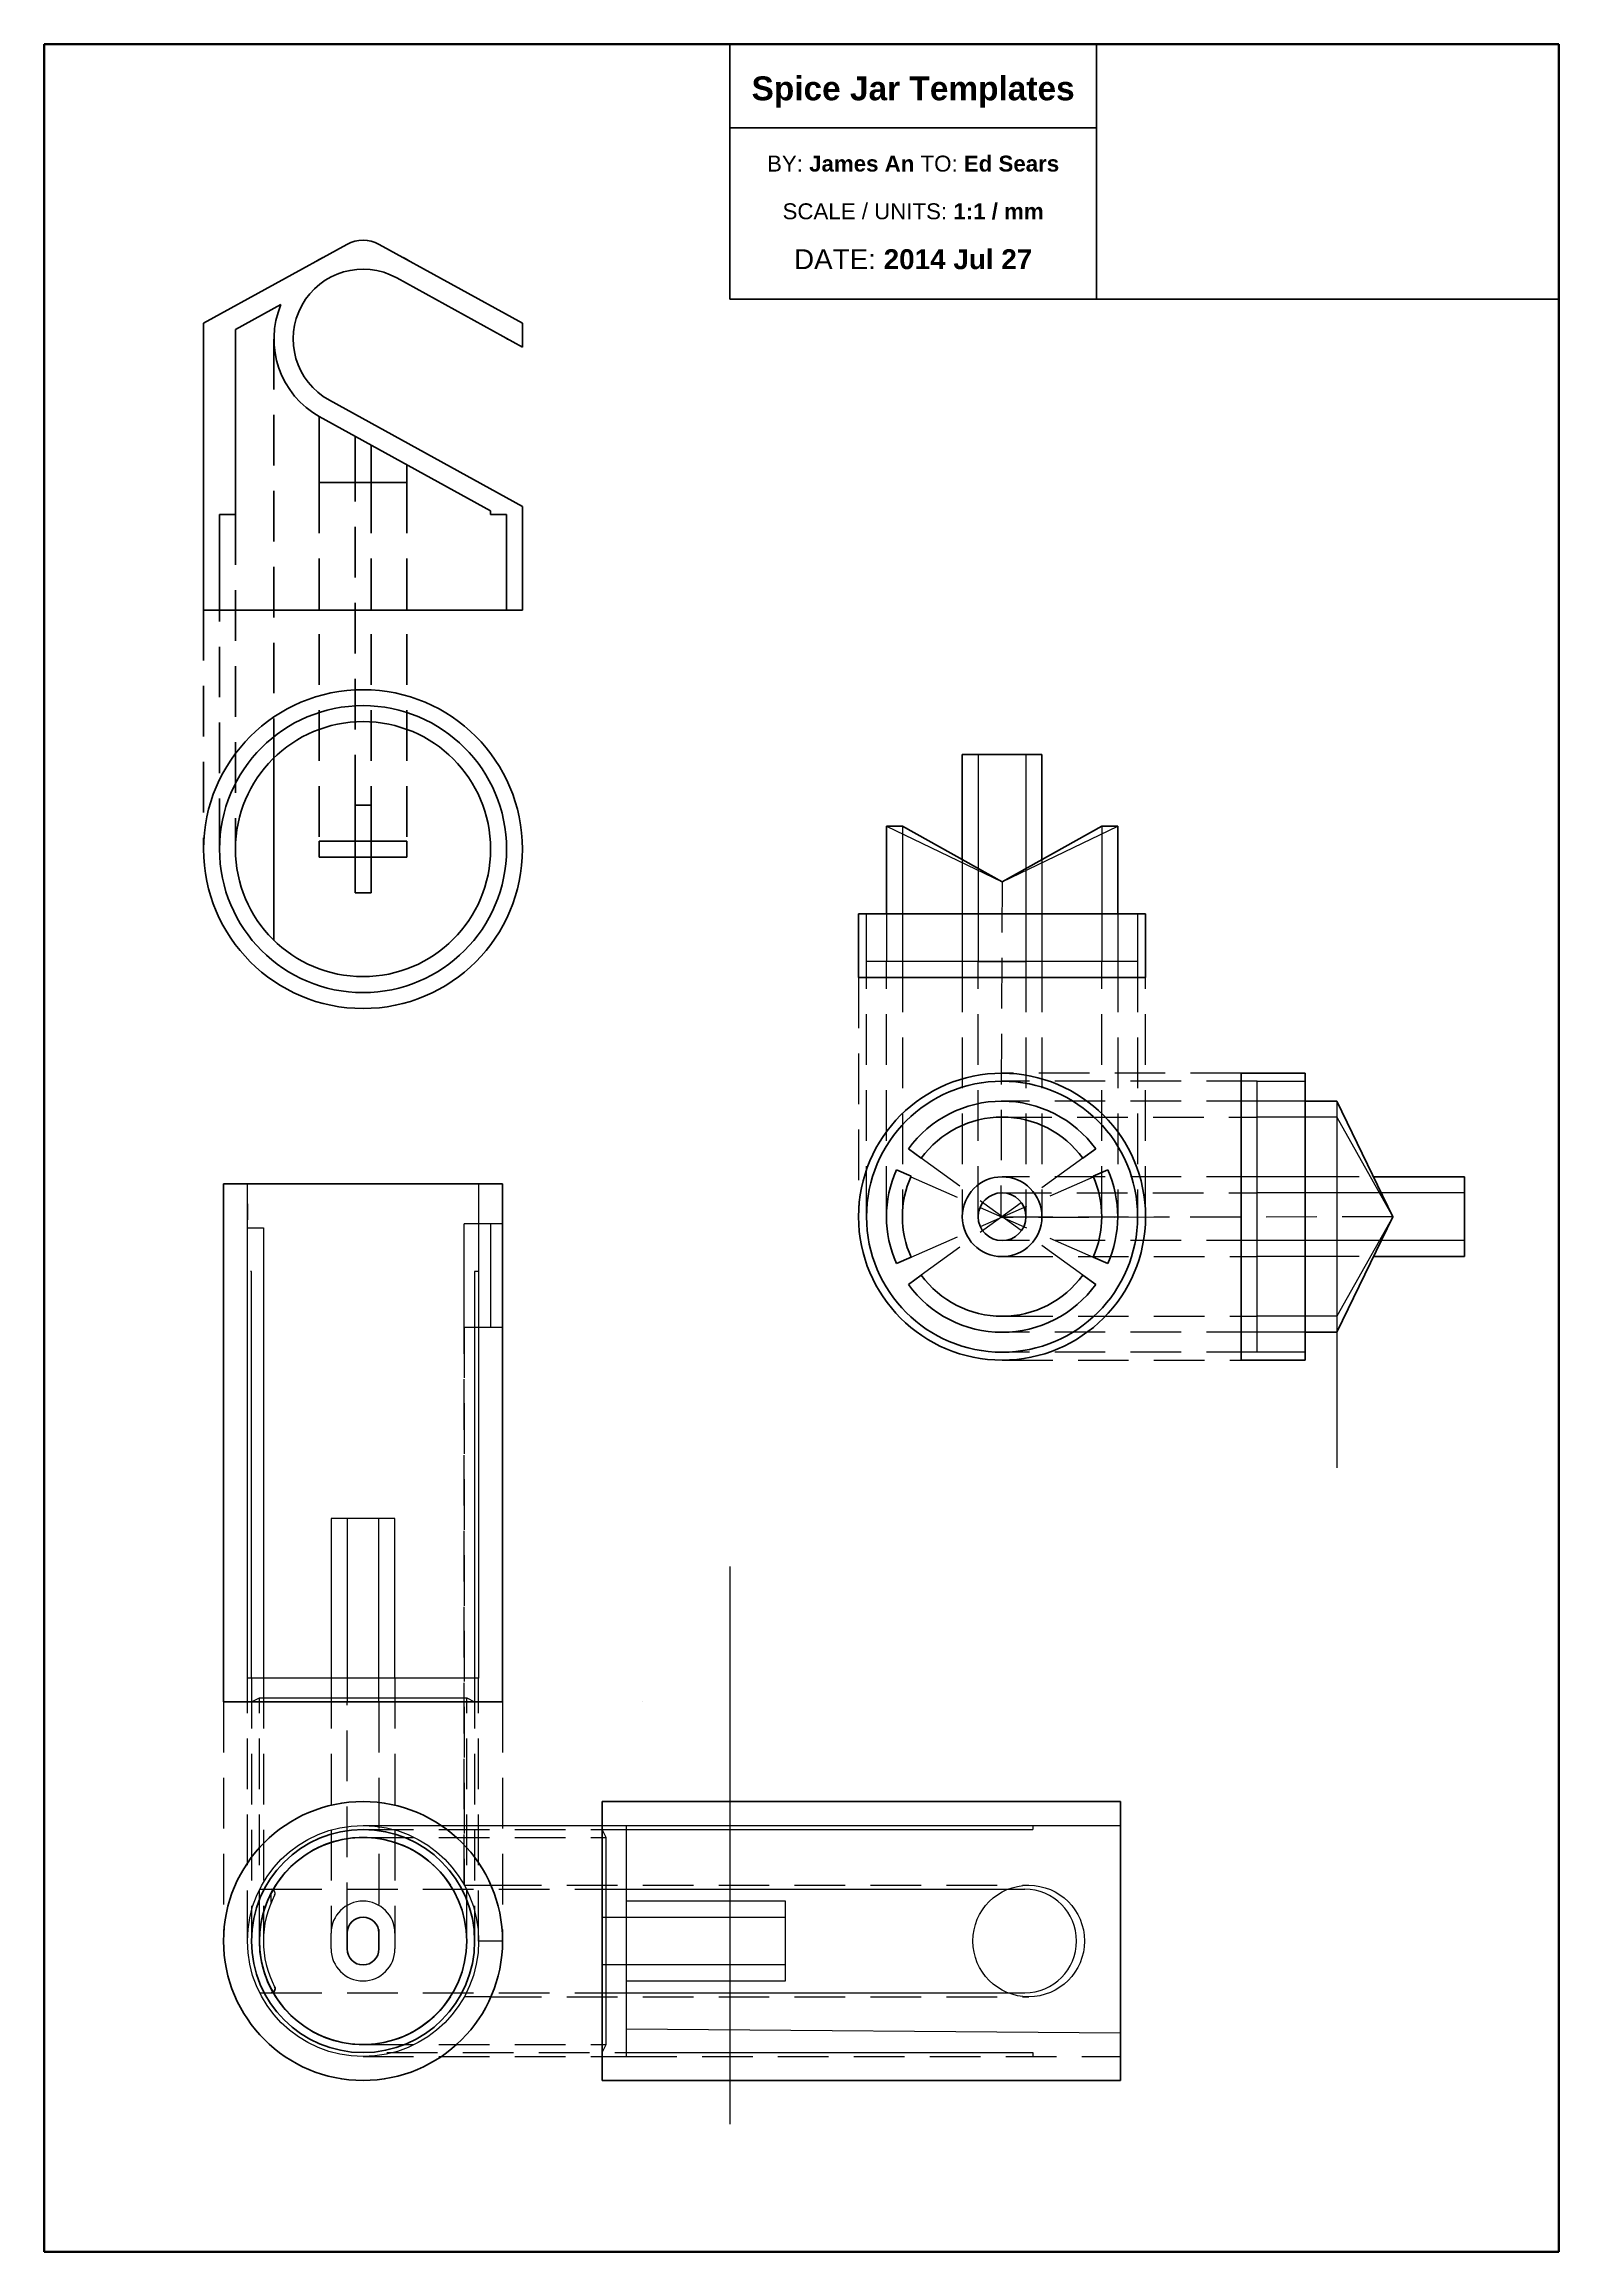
# Model space of a CAD drawing. Header units: millimetres. Extents: x 10 to 200, y 10 to 287.
import ezdxf

# ---------------------------------------------------------------- set-up
doc = ezdxf.new("R2010")
doc.units = ezdxf.units.MM
doc.linetypes.add('DASHED2', pattern=[9.525, 6.35, -3.175])
doc.linetypes.add('DOT', pattern=[6.35, 0, -6.35])
doc.layers.get('0').update_dxf_attribs({"linetype": 'CONTINUOUS', "lineweight": 35, "true_color": 0x000000})
doc.layers.add('dim', color=47, linetype='DASHED2', lineweight=25, true_color=0x403e3e)
doc.layers.add('hidden', color=49, linetype='CONTINUOUS', lineweight=25, true_color=0x202020)
doc.styles.get("Standard").update_dxf_attribs({"font": ''})
doc.styles.add('textstyle0', font='')
doc.styles.add('textstyle1', font='')
doc.styles.add('textstyle2', font='')
doc.styles.add('textstyle3', font='')
doc.styles.get('Standard').set_extended_font_data('txt')
doc.styles.get('textstyle0').set_extended_font_data('Liberation Sans')
doc.styles.get('textstyle1').set_extended_font_data('Liberation Sans')
doc.styles.get('textstyle2').set_extended_font_data('Liberation Sans')
doc.styles.get('textstyle3').set_extended_font_data('Liberation Sans')
doc.dimstyles.get("Standard").update_dxf_attribs({"dimtxt": 2.5, "dimasz": 2.5, "dimexe": 1.25, "dimexo": 0.625, "dimtad": 1, "dimtxsty": 'Standard', "dimcen": 2.5, "dimadec": 0, "dimazin": 0, "dimtfac": 1, "dimtmove": 0, "dimatfit": 3, "dimfxl": 1, "dimarcsym": 0})

# ---------------------------------------------------------------- blocks, each defined once
blk = doc.blocks.new('Lid 2')
for p, q in [((-87.19, 64), (-105.16, 54.12)), ((-83.14, 64), (-65.16, 54.12)), ((-80.94, 59.79), (-65.16, 51.12)), ((-95.46, 56.46), (-101.16, 53.32)), ((-105.16, 54.12), (-105.16, 18.12)), ((-101.16, 30.12), (-101.16, 53.32)), ((-65.16, 51.12), (-65.16, 54.12)), ((-65.16, 31.12), (-89.38, 44.44)), ((-90.66, 42.39), (-90.66, 34.12)), ((-69.16, 30.57), (-90.66, 42.39)), ((-86.16, 34.12), (-86.16, 39.92)), ((-84.16, 34.12), (-84.16, 38.82)), ((-79.66, 34.12), (-79.66, 36.34)), ((-90.66, 34.12), (-79.66, 34.12)), ((-69.16, 30.12), (-69.16, 30.57)), ((-65.16, 18.88), (-65.16, 31.12)), ((-103.16, 30.12), (-101.16, 30.12)), ((-103.16, 30.12), (-103.16, 18.12)), ((-67.16, 30.12), (-69.16, 30.12)), ((-67.16, 30.12), (-67.16, 18.12)), ((-105.16, 18.12), (-85.16, 18.12)), ((-85.16, 18.12), (-65.16, 18.12)), ((-65.16, 18.88), (-65.16, 18.12)), ((-96.33, -0.43), (-96.33, -23.34)), ((-86.16, -17.38), (-86.16, -6.38)), ((-86.16, -6.38), (-84.16, -6.38)), ((-84.16, -6.38), (-84.16, -17.38)), ((-90.66, -12.88), (-90.66, -10.88)), ((-90.66, -10.88), (-79.66, -10.88)), ((-79.66, -10.88), (-79.66, -12.88)), ((-79.66, -12.88), (-90.66, -12.88)), ((-84.16, -17.38), (-86.16, -17.38))]:
    blk.add_line(p, q)
for radius in [20, 18, 16]:
    blk.add_circle((-85.16, -11.88), radius)
for centre, radius, start, end in [((-85.16, 60.32), 4.2, 61.1892, 118.8108), ((-85.16, 52.12), 11.4, 116.2998, 121.3218), ((-85.16, 52.12), 11.4, 58.6782, 63.7002), ((-85.16, 52.12), 8.76, 61.1892, 241.1892), ((-85.16, 52.12), 11.17, 157.1482, 241.1892), ((-66.51, 53.36), 1.34, 229.0815, 253.2969)]:
    blk.add_arc(centre, radius, start, end)
at = {"layer": 'dim', "has_arrowhead": 0}
for points in [[(-96.33, 52.12), (-96.33, -0.43)], [(-90.66, 34.12), (-90.66, -10.88)], [(-86.16, -6.38), (-86.16, 34.12)], [(-84.16, 34.12), (-84.16, -6.38)], [(-79.66, 34.12), (-79.66, -10.88)], [(-101.16, 30.12), (-101.16, -11.88)], [(-105.16, 18.12), (-105.16, -11.88)], [(-103.16, -11.88), (-103.16, 18.12)]]:
    blk.add_leader(points, dimstyle='Standard', dxfattribs=at)

msp = doc.modelspace()

# ---------------------------------------------------------------- linework, layer by layer
at = {"lineweight": 50}
for p, q in [((10, 10), (10, 287)), ((200, 287), (10, 287)), ((200, 287), (200, 10)), ((200, 10), (10, 10))]:
    msp.add_line(p, q, dxfattribs=at)
for p, q in [((96, 255), (96, 287)), ((96, 287), (200, 287)), ((142, 255), (142, 287)), ((200, 287), (200, 255)), ((96, 276.51), (142, 276.51)), ((96, 255), (200, 255)), ((135.16, 197.88), (125.16, 197.88)), ((125.16, 197.88), (125.16, 184.68)), ((135.16, 184.68), (135.16, 197.88)), ((117.66, 188.88), (115.66, 188.88)), ((115.66, 188.88), (115.66, 177.88)), ((130.16, 181.88), (117.66, 188.88)), ((142.66, 188.88), (130.16, 181.88)), ((144.66, 188.88), (142.66, 188.88)), ((144.66, 177.88), (144.66, 188.88)), ((112.16, 169.88), (112.16, 177.88)), ((112.16, 177.88), (148.16, 177.88)), ((148.16, 177.88), (148.16, 169.88)), ((148.16, 169.88), (112.16, 169.88)), ((160.16, 121.88), (160.16, 157.88)), ((160.16, 157.88), (168.16, 157.88)), ((168.16, 157.88), (168.16, 121.88)), ((172.16, 154.38), (168.16, 154.38)), ((179.16, 139.88), (172.16, 154.38)), ((118.41, 148.38), (120.03, 147.21)), ((140.29, 147.21), (141.91, 148.38)), ((116.91, 145.77), (118.74, 144.96)), ((141.58, 144.96), (143.41, 145.77)), ((188.16, 144.88), (176.75, 144.88)), ((188.16, 134.88), (188.16, 144.88)), ((67.5, 144), (32.5, 144)), ((32.5, 144), (32.5, 79)), ((67.5, 79), (67.5, 144)), ((188.16, 142.88), (188.16, 142.88)), ((172.16, 125.38), (179.16, 139.88)), ((116.91, 133.99), (118.74, 134.81)), ((141.58, 134.81), (143.41, 133.99)), ((176.75, 134.88), (188.16, 134.88)), ((118.41, 131.39), (120.03, 132.56)), ((140.29, 132.56), (141.91, 131.39)), ((168.16, 125.38), (172.16, 125.38)), ((168.16, 121.88), (160.16, 121.88)), ((32.5, 79), (67.5, 79)), ((85, 79), (85, 79)), ((80, 66.5), (80, 31.5)), ((145, 66.5), (80, 66.5)), ((145, 31.5), (145, 66.5)), ((48, 48), (48, 50)), ((52, 50), (52, 48)), ((80, 31.5), (145, 31.5))]:
    msp.add_line(p, q)
for centre, radius in [((130.16, 139.88), 18), ((130.16, 139.88), 17), ((130.16, 139.88), 5), ((130.16, 139.88), 5), ((130.16, 139.88), 3), ((50, 49), 17.5), ((50, 49), 17.5), ((50, 49), 14), ((50, 49), 13)]:
    msp.add_circle(centre, radius)
for centre, radius, start, end in [((130.16, 139.88), 14.5, 35.8704, 144.1296), ((130.16, 139.88), 12.5, 35.8704, 144.1296), ((130.16, 139.88), 14.5, 156.0349, 203.9651), ((130.16, 139.88), 12.5, 156.0349, 203.9651), ((130.16, 139.88), 12.5, 336.0349, 23.9651), ((130.16, 139.88), 14.5, 336.0349, 23.9651), ((130.16, 139.88), 14.5, 215.8704, 324.1296), ((130.16, 139.88), 12.5, 215.8704, 324.1296), ((50, 49), 13, 32.579, 327.421), ((50, 50), 2, 0, 180), ((50, 48), 2, 180, 0), ((38.47, 43), 0.5, 270, 27.4864)]:
    msp.add_arc(centre, radius, start, end)
at = {"layer": 'dim'}
for p, q in [((130.16, 139.88), (151.16, 139.88)), ((38.47, 53.82), (38.47, 55)), ((83, 34.5), (145, 34.5))]:
    msp.add_line(p, q, dxfattribs=at)
at = {"layer": 'hidden'}
for p, q in [((127.16, 197.88), (127.16, 171.88)), ((133.16, 197.88), (133.16, 171.88)), ((115.66, 188.88), (130.16, 181.88)), ((117.66, 188.88), (117.66, 171.88)), ((130.16, 181.88), (144.66, 188.88)), ((142.66, 188.88), (142.66, 171.88)), ((125.16, 184.68), (125.16, 171.88)), ((135.16, 184.68), (135.16, 171.88)), ((113.16, 171.88), (113.16, 177.88)), ((115.66, 177.88), (115.66, 171.88)), ((144.66, 177.88), (144.66, 171.88)), ((147.16, 177.88), (147.16, 171.88)), ((147.16, 171.88), (113.16, 171.88)), ((162.16, 122.88), (162.16, 156.88)), ((162.16, 156.88), (168.16, 156.88)), ((168.16, 154.38), (162.16, 154.38)), ((172.16, 152.38), (162.16, 152.38)), ((172.16, 154.38), (172.16, 108.38)), ((172.16, 152.38), (179.16, 139.88)), ((174.96, 144.88), (162.16, 144.88)), ((35.5, 82), (35.5, 144)), ((35.5, 139.5), (35.5, 141.5)), ((35.5, 141.5), (35.5, 139.5)), ((64.5, 144), (64.5, 82)), ((188.16, 142.88), (162.16, 142.88)), ((35.5, 138.5), (37.5, 138.5)), ((37.5, 138.5), (37.5, 81)), ((67.5, 139), (62.7, 139)), ((62.7, 126), (62.7, 139)), ((66.04, 126), (66.04, 139)), ((179.16, 139.88), (172.16, 127.38)), ((188.16, 136.88), (162.16, 136.88)), ((36, 82), (36, 133)), ((64.5, 133), (64, 133)), ((64, 133), (64, 82)), ((174.96, 134.88), (162.16, 134.88)), ((62.7, 126), (67.5, 126)), ((172.16, 127.38), (162.16, 127.38)), ((168.16, 125.38), (162.16, 125.38)), ((168.16, 122.88), (162.16, 122.88)), ((54, 102), (46, 102)), ((46, 102), (46, 82)), ((48, 102), (48, 79)), ((52, 79), (52, 102)), ((54, 82), (54, 102)), ((64.5, 82), (35.5, 82)), ((36, 79), (37, 79.5)), ((37, 79.5), (63, 79.5)), ((63, 79.5), (64, 79)), ((80.5, 62), (80, 63)), ((80.5, 36), (80.5, 62)), ((83, 63.5), (83, 34.5)), ((83, 63.5), (145, 63.5)), ((83, 63), (134, 63)), ((134, 63.5), (134, 63)), ((37.04, 55.5), (38.74, 55.5)), ((62.7, 56), (66.04, 56)), ((83, 55.5), (133, 55.5)), ((103, 54), (83, 54)), ((103, 44), (103, 54)), ((46, 48), (46, 50)), ((54, 50), (54, 48)), ((80, 52), (103, 52)), ((103, 46), (80, 46)), ((37.04, 42.5), (38.74, 42.5)), ((66.04, 42), (62.7, 42)), ((83, 44), (103, 44)), ((83, 42.5), (133, 42.5)), ((83, 38), (145, 37.5)), ((80, 35), (80.5, 36)), ((83, 35), (134, 35)), ((134, 35), (134, 34.5))]:
    msp.add_line(p, q, dxfattribs=at)
at = {"layer": 'hidden', "linetype": 'DOT'}
msp.add_line((36, 133), (35.5, 133), dxfattribs=at)
at = {"layer": 'hidden'}
for centre, radius in [((50, 49), 14.5), ((50, 49), 14), ((133.5, 49), 7)]:
    msp.add_circle(centre, radius, dxfattribs=at)
for centre, radius, start, end in [((38.47, 55), 0.5, 332.5136, 90), ((133, 49), 6.5, 270, 90), ((50, 49), 12.5, 152.5136, 207.4864), ((50, 50), 4, 0, 180), ((50, 48), 4, 180, 0), ((38.47, 43), 0.5, 270, 27.4864)]:
    msp.add_arc(centre, radius, start, end, dxfattribs=at)

# ---------------------------------------------------------------- block references
msp.add_blockref('Lid 2', (135.16, 197.88))

# ---------------------------------------------------------------- texts
at = {"char_height": 1, "attachment_point": 5}
for s, insert, style in [('\\fLiberation Sans|b1|i0|c0|p0;\\H3;Spice Jar Templates', (119, 281), 'textstyle2'), ('\\H2;BY: \\fLiberation Sans|b1|i0|c0|p0;James An\\~\\fLiberation Sans|b0|i0|c0|p0;TO: \\fLiberation Sans|b1|i0|c0|p0;Ed Sears', (119, 272), 'textstyle1'), ('\\H2;SCALE / UNITS: \\fLiberation Sans|b1|i0|c0|p0;1:1 / mm', (119, 266), 'textstyle3'), ('\\H2.5;DATE: \\fLiberation Sans|b1|i0|c0|p0;2014 Jul 27', (119, 260), 'textstyle0')]:
    msp.add_mtext(s, dxfattribs=dict(at, insert=insert, style=style))

# ---------------------------------------------------------------- leaders
at = {"layer": 'dim', "has_arrowhead": 0}
for points in [[(130.16, 181.88), (130, 139.76)], [(113.16, 139.88), (113.16, 171.88)], [(115.66, 139.88), (115.66, 171.88)], [(117.66, 171.88), (117.66, 139.88)], [(125.16, 171.88), (125.16, 139.88)], [(127.16, 139.88), (127.16, 171.88), (133.16, 171.88), (133.16, 139.88)], [(135.16, 171.88), (135.16, 139.88)], [(142.66, 139.88), (142.66, 171.88)], [(144.66, 171.88), (144.66, 139.88)], [(147.16, 171.88), (147.16, 139.88)], [(112.16, 169.88), (112.16, 139.88)], [(148.16, 139.88), (148.16, 169.88)], [(160.16, 157.88), (130.07, 157.88)], [(162.16, 156.88), (130.07, 156.88)], [(130.05, 152.38), (162.16, 152.38)], [(162.16, 154.38), (130.06, 154.38)], [(140.29, 147.21), (120.03, 132.56)], [(140.29, 132.56), (120.03, 147.21)], [(118.71, 144.88), (141.58, 134.81)], [(118.74, 134.81), (141.62, 144.88)], [(162.16, 144.88), (130.16, 144.88)], [(130.01, 142.88), (162.16, 142.88)], [(179.16, 139.88), (130, 139.76)], [(162.16, 136.88), (130.16, 136.88)], [(130.16, 134.88), (162.16, 134.88)], [(62.7, 56), (62.7, 126), (62.7, 56)], [(130.16, 127.38), (162.16, 127.38)], [(162.16, 125.38), (130.16, 125.38)], [(162.16, 122.88), (130.16, 122.88)], [(130.16, 121.88), (160.16, 121.88)], [(35.5, 49), (35.5, 82)], [(36, 82), (36, 49)], [(37.5, 82), (37.5, 49)], [(46, 82), (46, 50)], [(54, 82), (54, 50)], [(67.5, 79), (67.5, 49), (64.5, 49), (64.5, 82), (64, 82), (64, 49)], [(32.5, 79), (32.5, 49)], [(37, 49), (37, 79.5)], [(48, 50), (48, 79)], [(52, 79), (52, 50)], [(63, 49), (63, 79.5)], [(50, 63), (83, 63)], [(50, 62), (80.5, 62)], [(38.47, 55.5), (83, 55.5)], [(66.04, 56), (133.5, 56)], [(38.47, 42.5), (83, 42.5)], [(66.04, 42), (133.5, 42)], [(50, 36), (80.5, 36)], [(50, 34.5), (83, 34.5)], [(53, 35), (83, 35)]]:
    msp.add_leader(points, dimstyle='Standard', dxfattribs=at)
at = {"layer": 'hidden', "has_arrowhead": 0}
for points in [[(96.04, 26), (96.04, 96)], [(50, 63.5), (83, 63.5)]]:
    msp.add_leader(points, dimstyle='Standard', dxfattribs=at)

doc.saveas('drawing.dxf')
